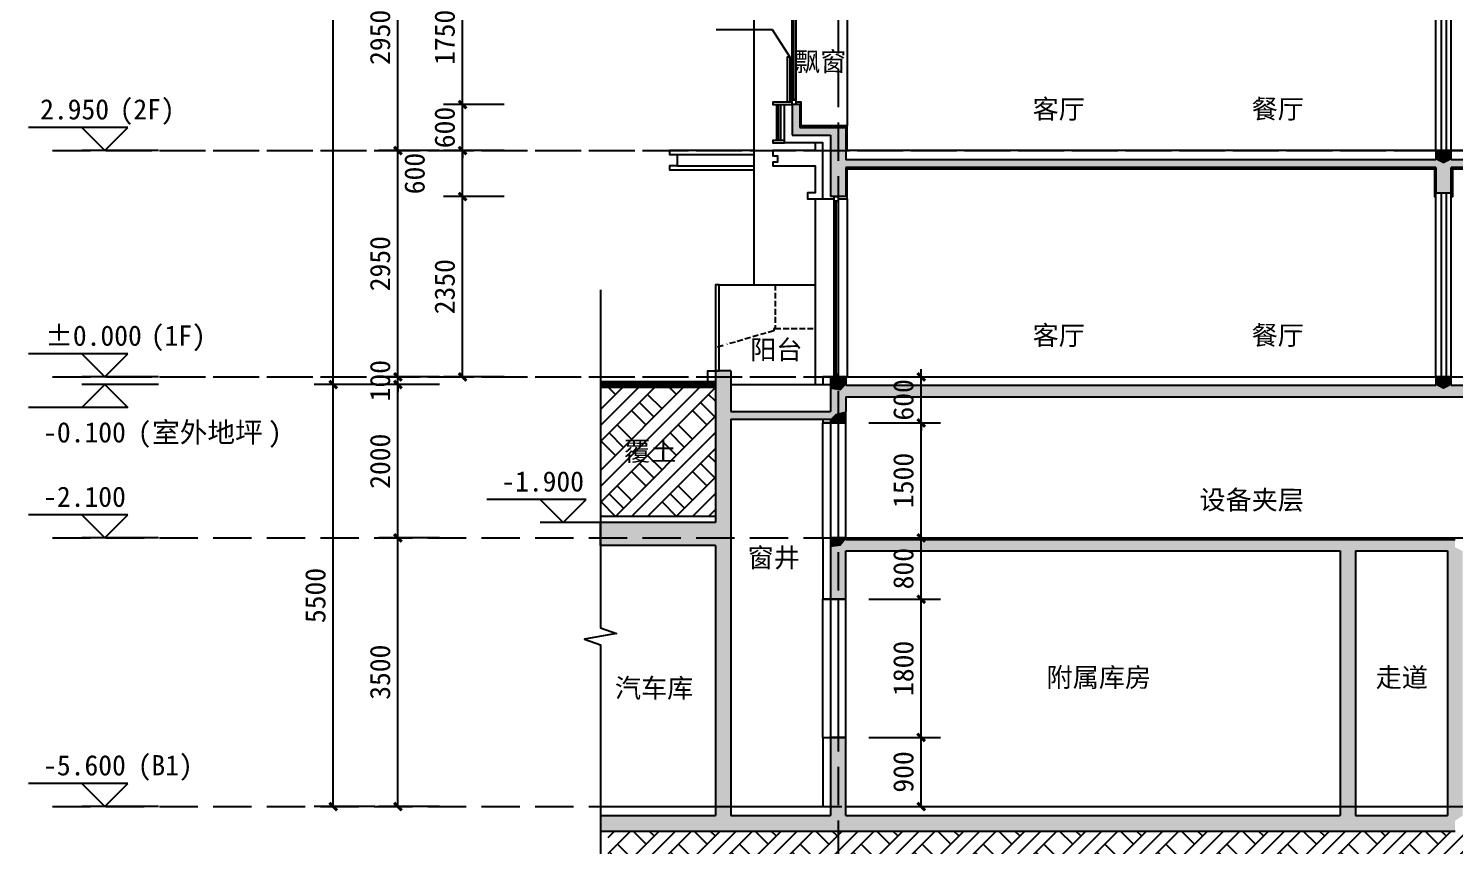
# Model space of a CAD drawing. Extents: x 646072 to 1012572, y -46617 to 16093.
# Drawn here: x 951926 to 970530, y -36060 to -25412 of the extents above; entities that cross this region are included whole.
import ezdxf
from ezdxf.enums import TextEntityAlignment as Align

# ---------------------------------------------------------------- set-up
doc = ezdxf.new("R2010")
doc.units = 0
doc.header["$LTSCALE"] = 1000
doc.header["$MEASUREMENT"] = 0
for name, pattern in [('3#楼-HZS$0$3#楼-HZS$0$__DASH', [0.35, 0.25, -0.1]), ('3#楼-HZS$0$DOTE', [2.42, 2, -0.2, 0.02, -0.2]), ('DASH', [0.35, 0.25, -0.1])]:
    doc.linetypes.add(name, pattern=pattern)
doc.layers.get('Defpoints').update_dxf_attribs({"color": 4, "linetype": 'DASH'})
for name, color, linetype in [('3#楼-HZS$0$3#楼-HZS$0$DIM_ELEV', 3, 'Continuous'), ('3#楼-HZS$0$3#楼-HZS$0$DIM_LEAD', 3, 'Continuous'), ('3#楼-HZS$0$3#楼-HZS$0$DIM_SYMB', 3, 'Continuous'), ('3#楼-HZS$0$3#楼-HZS$0$DOTE', 1, '3#楼-HZS$0$DOTE'), ('3#楼-HZS$0$3#楼-HZS$0$PUB_DIM', 3, 'Continuous'), ('3#楼-HZS$0$3#楼-HZS$0$PUB_HATCH', 8, 'Continuous'), ('3#楼-HZS$0$3#楼-HZS$0$PUB_TEXT', 7, 'Continuous'), ('3#楼-HZS$0$3#楼-HZS$0$SURFACE', 6, 'Continuous'), ('3#楼-HZS$0$3#楼-HZS$0$WALL', 9, 'Continuous'), ('3#楼-HZS$0$3#楼-HZS$0$WINDOW', 4, 'Continuous'), ('3#楼-HZS$0$3#楼-HZS$0$新块$0$FF-TEXT', 50, 'Continuous'), ('3#楼-HZS$0$PUB_DIM', 3, 'Continuous')]:
    doc.layers.add(name, color=color, linetype=linetype)
doc.styles.add('3#楼-HZS$0$3#楼-HZS$0$_TCH_DIM', font='')
doc.styles.add('3#楼-HZS$0$3#楼-HZS$0$_TCH_DIM_T3', font='')
doc.styles.add('3#楼-HZS$0$3#楼-HZS$0$新块$0$DIA', font='')
doc.styles.add('3#楼-HZS$0$_TCH_DIM_T3', font='')
doc.styles.get('3#楼-HZS$0$3#楼-HZS$0$_TCH_DIM').set_extended_font_data('SimSun')
doc.styles.get('3#楼-HZS$0$3#楼-HZS$0$_TCH_DIM_T3').set_extended_font_data('SimSun')
doc.styles.get('3#楼-HZS$0$3#楼-HZS$0$新块$0$DIA').set_extended_font_data('SimSun')
doc.styles.get('3#楼-HZS$0$_TCH_DIM_T3').set_extended_font_data('SimSun')
doc.dimstyles.new('3#楼-HZS$0$3#楼-HZS$0$_TCH_ARCH&&100', dxfattribs={"dimtxt": 264.345992, "dimasz": 100, "dimexe": 250, "dimexo": 300, "dimgap": 100, "dimtad": 1, "dimdec": 0, "dimzin": 0, "dimdsep": 46, "dimtxsty": '3#楼-HZS$0$3#楼-HZS$0$_TCH_DIM_T3', "dimblk": '3#楼-HZS$0$3#楼-HZS$0$_ArchTick', "dimcen": 0.09, "dimclrt": 7, "dimazin": 2, "dimtfac": 1, "dimtdec": 0, "dimtix": 1, "dimtmove": 2, "dimatfit": 3, "dimfxl": 100, "dimtolj": 1, "dimtzin": 0, "dimarcsym": 0})
doc.dimstyles.new('3#楼-HZS$0$_TCH_ARCH&&100', dxfattribs={"dimtxt": 264.345992, "dimasz": 100, "dimexe": 250, "dimexo": 300, "dimgap": 100, "dimtad": 1, "dimdec": 0, "dimzin": 0, "dimdsep": 46, "dimtxsty": '3#楼-HZS$0$_TCH_DIM_T3', "dimblk": '3#楼-HZS$0$_ArchTick', "dimcen": 0.09, "dimclrt": 7, "dimazin": 2, "dimtfac": 1, "dimtdec": 0, "dimtix": 1, "dimtmove": 2, "dimatfit": 3, "dimfxl": 100, "dimtolj": 1, "dimtzin": 0, "dimarcsym": 0})

# ---------------------------------------------------------------- blocks, each defined once
blk = doc.blocks.new('3#楼-HZS$0$3#楼-HZS$0$trgfhfhgf')
at = {"color": 2}
blk.add_lwpolyline([(269143, -77625), (269143, -77725), (268593, -77725), (268593, -77795), (268653, -77795), (268653, -77875), (268593, -77875), (268593, -77925), (269143, -77925), (269143, -78275), (269043, -78275), (269043, -78355), (269393, -78355)], dxfattribs=at)
blk = doc.blocks.new('3#楼-HZS$0$3#楼-HZS$0$$WINLIB2D$00000001')
at = {"color": 0}
for points in [[(-0.5, 0.5), (-0.5, -0.5)], [(-0.5, 0.5), (0.5, 0.5)], [(0.5, -0.5), (0.5, 0.5)], [(0.5, 0.1667), (-0.5, 0.1667)], [(0.5, -0.1667), (-0.5, -0.1667)], [(-0.5, -0.5), (0.5, -0.5)]]:
    blk.add_lwpolyline(points, dxfattribs=at)
blk = doc.blocks.new('3#楼-HZS$0$3#楼-HZS$0$_ArchTick')
at = {"color": 0, "linetype": 'ByBlock', "const_width": 0.4}
blk.add_lwpolyline([(-0.5, -0.5), (0.5, 0.5)], dxfattribs=at)
blk = doc.blocks.new('*D527')
at = {"layer": '3#楼-HZS$0$3#楼-HZS$0$PUB_DIM', "color": 0, "lineweight": -2, "transparency": 16777216}
for p, q in [((958133, -24652), (957339, -24652)), ((957589, -26402), (957589, -24652)), ((958133, -26402), (957339, -26402))]:
    blk.add_line(p, q, dxfattribs=at)
at = {"layer": 'Defpoints', "color": 0, "transparency": 16777216}
for p in [(957589, -24652), (958433, -24652), (958433, -26402)]:
    blk.add_point(p, dxfattribs=at)
at = {"layer": '3#楼-HZS$0$3#楼-HZS$0$PUB_DIM', "color": 0, "lineweight": -2, "transparency": 16777216, "xscale": 100, "yscale": 100, "zscale": 100}
for p, rotation in [((957589, -24652), 90), ((957589, -26402), 270)]:
    blk.add_blockref('3#楼-HZS$0$3#楼-HZS$0$_ArchTick', p, dxfattribs=dict(at, rotation=rotation))
at = {"layer": '3#楼-HZS$0$3#楼-HZS$0$PUB_DIM', "color": 7, "transparency": 16777216, "insert": (957357, -25527), "char_height": 264.3, "attachment_point": 5, "rotation": 90, "style": '3#楼-HZS$0$3#楼-HZS$0$_TCH_DIM_T3'}
blk.add_mtext('\\A1;1750', dxfattribs=at)
blk = doc.blocks.new('*D528')
at = {"layer": '3#楼-HZS$0$3#楼-HZS$0$PUB_DIM', "color": 0, "lineweight": -2, "transparency": 16777216}
for p, q in [((958133, -26402), (957339, -26402)), ((957589, -26402), (957589, -26302)), ((957589, -27002), (957589, -26402)), ((958133, -27002), (957339, -27002)), ((957589, -27002), (957589, -27102))]:
    blk.add_line(p, q, dxfattribs=at)
at = {"layer": 'Defpoints', "color": 0, "transparency": 16777216}
for p in [(957589, -26402), (958433, -26402), (958433, -27002)]:
    blk.add_point(p, dxfattribs=at)
at = {"layer": '3#楼-HZS$0$3#楼-HZS$0$PUB_DIM', "color": 0, "lineweight": -2, "transparency": 16777216, "xscale": 100, "yscale": 100, "zscale": 100}
for p, rotation in [((957589, -26402), 270), ((957589, -27002), 90)]:
    blk.add_blockref('3#楼-HZS$0$3#楼-HZS$0$_ArchTick', p, dxfattribs=dict(at, rotation=rotation))
at = {"layer": '3#楼-HZS$0$3#楼-HZS$0$PUB_DIM', "color": 7, "transparency": 16777216, "insert": (957357, -26702), "char_height": 264.3, "attachment_point": 5, "rotation": 90, "style": '3#楼-HZS$0$3#楼-HZS$0$_TCH_DIM_T3'}
blk.add_mtext('\\A1;600', dxfattribs=at)
blk = doc.blocks.new('*D529')
at = {"layer": '3#楼-HZS$0$3#楼-HZS$0$PUB_DIM', "color": 0, "lineweight": -2, "transparency": 16777216}
for p, q in [((958133, -27002), (957339, -27002)), ((957589, -27602), (957589, -27002)), ((958133, -27602), (957339, -27602))]:
    blk.add_line(p, q, dxfattribs=at)
at = {"layer": 'Defpoints', "color": 0, "transparency": 16777216}
for p in [(957589, -27002), (958433, -27002), (958433, -27602)]:
    blk.add_point(p, dxfattribs=at)
at = {"layer": '3#楼-HZS$0$3#楼-HZS$0$PUB_DIM', "color": 0, "lineweight": -2, "transparency": 16777216, "xscale": 100, "yscale": 100, "zscale": 100}
for p, rotation in [((957589, -27002), 90), ((957589, -27602), 270)]:
    blk.add_blockref('3#楼-HZS$0$3#楼-HZS$0$_ArchTick', p, dxfattribs=dict(at, rotation=rotation))
at = {"layer": '3#楼-HZS$0$3#楼-HZS$0$PUB_DIM', "color": 7, "transparency": 16777216, "insert": (956964, -27302), "char_height": 264.3, "attachment_point": 5, "rotation": 90, "style": '3#楼-HZS$0$3#楼-HZS$0$_TCH_DIM_T3'}
blk.add_mtext('\\A1;600', dxfattribs=at)
blk = doc.blocks.new('*D530')
at = {"layer": '3#楼-HZS$0$3#楼-HZS$0$PUB_DIM', "color": 0, "lineweight": -2, "transparency": 16777216}
for p, q in [((958133, -27602), (957339, -27602)), ((957589, -29952), (957589, -27602)), ((958133, -29952), (957339, -29952))]:
    blk.add_line(p, q, dxfattribs=at)
at = {"layer": 'Defpoints', "color": 0, "transparency": 16777216}
for p in [(957589, -27602), (958433, -27602), (958433, -29952)]:
    blk.add_point(p, dxfattribs=at)
at = {"layer": '3#楼-HZS$0$3#楼-HZS$0$PUB_DIM', "color": 0, "lineweight": -2, "transparency": 16777216, "xscale": 100, "yscale": 100, "zscale": 100}
for p, rotation in [((957589, -27602), 90), ((957589, -29952), 270)]:
    blk.add_blockref('3#楼-HZS$0$3#楼-HZS$0$_ArchTick', p, dxfattribs=dict(at, rotation=rotation))
at = {"layer": '3#楼-HZS$0$3#楼-HZS$0$PUB_DIM', "color": 7, "transparency": 16777216, "insert": (957357, -28777), "char_height": 264.3, "attachment_point": 5, "rotation": 90, "style": '3#楼-HZS$0$3#楼-HZS$0$_TCH_DIM_T3'}
blk.add_mtext('\\A1;2350', dxfattribs=at)
blk = doc.blocks.new('*D539')
at = {"layer": '3#楼-HZS$0$3#楼-HZS$0$PUB_DIM', "color": 0, "lineweight": -2, "transparency": 16777216}
for p, q in [((957289, -24052), (956496, -24052)), ((956746, -27002), (956746, -24052)), ((957289, -27002), (956496, -27002))]:
    blk.add_line(p, q, dxfattribs=at)
at = {"layer": 'Defpoints', "color": 0, "transparency": 16777216}
for p in [(956746, -24052), (957589, -24052), (957589, -27002)]:
    blk.add_point(p, dxfattribs=at)
at = {"layer": '3#楼-HZS$0$3#楼-HZS$0$PUB_DIM', "color": 0, "lineweight": -2, "transparency": 16777216, "xscale": 100, "yscale": 100, "zscale": 100}
for p, rotation in [((956746, -24052), 90), ((956746, -27002), 270)]:
    blk.add_blockref('3#楼-HZS$0$3#楼-HZS$0$_ArchTick', p, dxfattribs=dict(at, rotation=rotation))
at = {"layer": '3#楼-HZS$0$3#楼-HZS$0$PUB_DIM', "color": 7, "transparency": 16777216, "insert": (956514, -25527), "char_height": 264.3, "attachment_point": 5, "rotation": 90, "style": '3#楼-HZS$0$3#楼-HZS$0$_TCH_DIM_T3'}
blk.add_mtext('\\A1;2950', dxfattribs=at)
blk = doc.blocks.new('*D540')
at = {"layer": '3#楼-HZS$0$3#楼-HZS$0$PUB_DIM', "color": 0, "lineweight": -2, "transparency": 16777216}
for p, q in [((957289, -27002), (956496, -27002)), ((956746, -29952), (956746, -27002)), ((957289, -29952), (956496, -29952))]:
    blk.add_line(p, q, dxfattribs=at)
at = {"layer": 'Defpoints', "color": 0, "transparency": 16777216}
for p in [(956746, -27002), (957589, -27002), (957589, -29952)]:
    blk.add_point(p, dxfattribs=at)
at = {"layer": '3#楼-HZS$0$3#楼-HZS$0$PUB_DIM', "color": 0, "lineweight": -2, "transparency": 16777216, "xscale": 100, "yscale": 100, "zscale": 100}
for p, rotation in [((956746, -27002), 90), ((956746, -29952), 270)]:
    blk.add_blockref('3#楼-HZS$0$3#楼-HZS$0$_ArchTick', p, dxfattribs=dict(at, rotation=rotation))
at = {"layer": '3#楼-HZS$0$3#楼-HZS$0$PUB_DIM', "color": 7, "transparency": 16777216, "insert": (956514, -28477), "char_height": 264.3, "attachment_point": 5, "rotation": 90, "style": '3#楼-HZS$0$3#楼-HZS$0$_TCH_DIM_T3'}
blk.add_mtext('\\A1;2950', dxfattribs=at)
blk = doc.blocks.new('*D541')
at = {"layer": '3#楼-HZS$0$3#楼-HZS$0$PUB_DIM', "color": 0, "lineweight": -2, "transparency": 16777216}
for p, q in [((956746, -29952), (956746, -29852)), ((957289, -29952), (956496, -29952)), ((957289, -30052), (956496, -30052)), ((956746, -30052), (956746, -29952)), ((956746, -30052), (956746, -30152))]:
    blk.add_line(p, q, dxfattribs=at)
at = {"layer": 'Defpoints', "color": 0, "transparency": 16777216}
for p in [(956746, -29952), (957589, -29952), (957589, -30052)]:
    blk.add_point(p, dxfattribs=at)
at = {"layer": '3#楼-HZS$0$3#楼-HZS$0$PUB_DIM', "color": 0, "lineweight": -2, "transparency": 16777216, "xscale": 100, "yscale": 100, "zscale": 100}
for p, rotation in [((956746, -29952), 270), ((956746, -30052), 90)]:
    blk.add_blockref('3#楼-HZS$0$3#楼-HZS$0$_ArchTick', p, dxfattribs=dict(at, rotation=rotation))
at = {"layer": '3#楼-HZS$0$3#楼-HZS$0$PUB_DIM', "color": 7, "transparency": 16777216, "insert": (956514, -30002), "char_height": 264.3, "attachment_point": 5, "rotation": 90, "style": '3#楼-HZS$0$3#楼-HZS$0$_TCH_DIM_T3'}
blk.add_mtext('\\A1;100', dxfattribs=at)
blk = doc.blocks.new('*D542')
at = {"layer": '3#楼-HZS$0$3#楼-HZS$0$PUB_DIM', "color": 0, "lineweight": -2, "transparency": 16777216}
for p, q in [((957289, -30052), (956496, -30052)), ((956746, -32052), (956746, -30052)), ((957289, -32052), (956496, -32052))]:
    blk.add_line(p, q, dxfattribs=at)
at = {"layer": 'Defpoints', "color": 0, "transparency": 16777216}
for p in [(956746, -30052), (957589, -30052), (957589, -32052)]:
    blk.add_point(p, dxfattribs=at)
at = {"layer": '3#楼-HZS$0$3#楼-HZS$0$PUB_DIM', "color": 0, "lineweight": -2, "transparency": 16777216, "xscale": 100, "yscale": 100, "zscale": 100}
for p, rotation in [((956746, -30052), 90), ((956746, -32052), 270)]:
    blk.add_blockref('3#楼-HZS$0$3#楼-HZS$0$_ArchTick', p, dxfattribs=dict(at, rotation=rotation))
at = {"layer": '3#楼-HZS$0$3#楼-HZS$0$PUB_DIM', "color": 7, "transparency": 16777216, "insert": (956514, -31052), "char_height": 264.3, "attachment_point": 5, "rotation": 90, "style": '3#楼-HZS$0$3#楼-HZS$0$_TCH_DIM_T3'}
blk.add_mtext('\\A1;2000', dxfattribs=at)
blk = doc.blocks.new('*D543')
at = {"layer": '3#楼-HZS$0$3#楼-HZS$0$PUB_DIM', "color": 0, "lineweight": -2, "transparency": 16777216}
for p, q in [((957289, -32052), (956496, -32052)), ((956746, -35552), (956746, -32052)), ((957289, -35552), (956496, -35552))]:
    blk.add_line(p, q, dxfattribs=at)
at = {"layer": 'Defpoints', "color": 0, "transparency": 16777216}
for p in [(956746, -32052), (957589, -32052), (957589, -35552)]:
    blk.add_point(p, dxfattribs=at)
at = {"layer": '3#楼-HZS$0$3#楼-HZS$0$PUB_DIM', "color": 0, "lineweight": -2, "transparency": 16777216, "xscale": 100, "yscale": 100, "zscale": 100}
for p, rotation in [((956746, -32052), 90), ((956746, -35552), 270)]:
    blk.add_blockref('3#楼-HZS$0$3#楼-HZS$0$_ArchTick', p, dxfattribs=dict(at, rotation=rotation))
at = {"layer": '3#楼-HZS$0$3#楼-HZS$0$PUB_DIM', "color": 7, "transparency": 16777216, "insert": (956514, -33802), "char_height": 264.3, "attachment_point": 5, "rotation": 90, "style": '3#楼-HZS$0$3#楼-HZS$0$_TCH_DIM_T3'}
blk.add_mtext('\\A1;3500', dxfattribs=at)
blk = doc.blocks.new('*D544')
at = {"layer": '3#楼-HZS$0$3#楼-HZS$0$PUB_DIM', "color": 0, "lineweight": -2, "transparency": 16777216}
for p, q in [((956446, -452), (955652, -452)), ((955902, -30052), (955902, -452)), ((956446, -30052), (955652, -30052))]:
    blk.add_line(p, q, dxfattribs=at)
at = {"layer": 'Defpoints', "color": 0, "transparency": 16777216}
for p in [(955902, -452), (956746, -452), (956746, -30052)]:
    blk.add_point(p, dxfattribs=at)
at = {"layer": '3#楼-HZS$0$3#楼-HZS$0$PUB_DIM', "color": 0, "lineweight": -2, "transparency": 16777216, "xscale": 100, "yscale": 100, "zscale": 100}
for p, rotation in [((955902, -452), 90), ((955902, -30052), 270)]:
    blk.add_blockref('3#楼-HZS$0$3#楼-HZS$0$_ArchTick', p, dxfattribs=dict(at, rotation=rotation))
at = {"layer": '3#楼-HZS$0$3#楼-HZS$0$PUB_DIM', "color": 7, "transparency": 16777216, "insert": (955670, -15252), "char_height": 264.3, "attachment_point": 5, "rotation": 90, "style": '3#楼-HZS$0$3#楼-HZS$0$_TCH_DIM_T3'}
blk.add_mtext('\\A1;29600', dxfattribs=at)
blk = doc.blocks.new('*D545')
at = {"layer": '3#楼-HZS$0$3#楼-HZS$0$PUB_DIM', "color": 0, "lineweight": -2, "transparency": 16777216}
for p, q in [((956446, -30052), (955652, -30052)), ((955902, -35552), (955902, -30052)), ((956446, -35552), (955652, -35552))]:
    blk.add_line(p, q, dxfattribs=at)
at = {"layer": 'Defpoints', "color": 0, "transparency": 16777216}
for p in [(955902, -30052), (956746, -30052), (956746, -35552)]:
    blk.add_point(p, dxfattribs=at)
at = {"layer": '3#楼-HZS$0$3#楼-HZS$0$PUB_DIM', "color": 0, "lineweight": -2, "transparency": 16777216, "xscale": 100, "yscale": 100, "zscale": 100}
for p, rotation in [((955902, -30052), 90), ((955902, -35552), 270)]:
    blk.add_blockref('3#楼-HZS$0$3#楼-HZS$0$_ArchTick', p, dxfattribs=dict(at, rotation=rotation))
at = {"layer": '3#楼-HZS$0$3#楼-HZS$0$PUB_DIM', "color": 7, "transparency": 16777216, "insert": (955670, -32802), "char_height": 264.3, "attachment_point": 5, "rotation": 90, "style": '3#楼-HZS$0$3#楼-HZS$0$_TCH_DIM_T3'}
blk.add_mtext('\\A1;5500', dxfattribs=at)
blk = doc.blocks.new('3#楼-HZS$0$_ArchTick')
at = {"color": 0, "linetype": 'ByBlock', "const_width": 0.4}
blk.add_lwpolyline([(-0.5, -0.5), (0.5, 0.5)], dxfattribs=at)
blk = doc.blocks.new('*D880')
at = {"layer": '3#楼-HZS$0$PUB_DIM', "color": 0, "lineweight": -2, "transparency": 16777216}
for p, q in [((962888, -34652), (963823, -34652)), ((963573, -35552), (963573, -34652)), ((962888, -35552), (963823, -35552))]:
    blk.add_line(p, q, dxfattribs=at)
at = {"layer": 'Defpoints', "color": 0, "transparency": 16777216}
for p in [(962588, -34652), (963573, -34652), (962588, -35552)]:
    blk.add_point(p, dxfattribs=at)
at = {"layer": '3#楼-HZS$0$PUB_DIM', "color": 0, "lineweight": -2, "transparency": 16777216, "xscale": 100, "yscale": 100, "zscale": 100}
for p, rotation in [((963573, -34652), 90), ((963573, -35552), 270)]:
    blk.add_blockref('3#楼-HZS$0$_ArchTick', p, dxfattribs=dict(at, rotation=rotation))
at = {"layer": '3#楼-HZS$0$PUB_DIM', "color": 7, "transparency": 16777216, "insert": (963341, -35102), "char_height": 264.3, "attachment_point": 5, "rotation": 90, "style": '3#楼-HZS$0$_TCH_DIM_T3'}
blk.add_mtext('\\A1;900', dxfattribs=at)
blk = doc.blocks.new('*D881')
at = {"layer": '3#楼-HZS$0$PUB_DIM', "color": 0, "lineweight": -2, "transparency": 16777216}
for p, q in [((962888, -32852), (963823, -32852)), ((963573, -34652), (963573, -32852)), ((962888, -34652), (963823, -34652))]:
    blk.add_line(p, q, dxfattribs=at)
at = {"layer": 'Defpoints', "color": 0, "transparency": 16777216}
for p in [(962588, -32852), (963573, -32852), (962588, -34652)]:
    blk.add_point(p, dxfattribs=at)
at = {"layer": '3#楼-HZS$0$PUB_DIM', "color": 0, "lineweight": -2, "transparency": 16777216, "xscale": 100, "yscale": 100, "zscale": 100}
for p, rotation in [((963573, -32852), 90), ((963573, -34652), 270)]:
    blk.add_blockref('3#楼-HZS$0$_ArchTick', p, dxfattribs=dict(at, rotation=rotation))
at = {"layer": '3#楼-HZS$0$PUB_DIM', "color": 7, "transparency": 16777216, "insert": (963341, -33752), "char_height": 264.3, "attachment_point": 5, "rotation": 90, "style": '3#楼-HZS$0$_TCH_DIM_T3'}
blk.add_mtext('\\A1;1800', dxfattribs=at)
blk = doc.blocks.new('*D882')
at = {"layer": '3#楼-HZS$0$PUB_DIM', "color": 0, "lineweight": -2, "transparency": 16777216}
for p, q in [((962888, -32052), (963823, -32052)), ((963573, -32852), (963573, -32052)), ((962888, -32852), (963823, -32852))]:
    blk.add_line(p, q, dxfattribs=at)
at = {"layer": 'Defpoints', "color": 0, "transparency": 16777216}
for p in [(962588, -32052), (963573, -32052), (962588, -32852)]:
    blk.add_point(p, dxfattribs=at)
at = {"layer": '3#楼-HZS$0$PUB_DIM', "color": 0, "lineweight": -2, "transparency": 16777216, "xscale": 100, "yscale": 100, "zscale": 100}
for p, rotation in [((963573, -32052), 90), ((963573, -32852), 270)]:
    blk.add_blockref('3#楼-HZS$0$_ArchTick', p, dxfattribs=dict(at, rotation=rotation))
at = {"layer": '3#楼-HZS$0$PUB_DIM', "color": 7, "transparency": 16777216, "insert": (963341, -32452), "char_height": 264.3, "attachment_point": 5, "rotation": 90, "style": '3#楼-HZS$0$_TCH_DIM_T3'}
blk.add_mtext('\\A1;800', dxfattribs=at)
blk = doc.blocks.new('*D883')
at = {"layer": '3#楼-HZS$0$PUB_DIM', "color": 0, "lineweight": -2, "transparency": 16777216}
for p, q in [((962888, -30552), (963823, -30552)), ((963573, -32052), (963573, -30552)), ((962888, -32052), (963823, -32052))]:
    blk.add_line(p, q, dxfattribs=at)
at = {"layer": 'Defpoints', "color": 0, "transparency": 16777216}
for p in [(962588, -30552), (963573, -30552), (962588, -32052)]:
    blk.add_point(p, dxfattribs=at)
at = {"layer": '3#楼-HZS$0$PUB_DIM', "color": 0, "lineweight": -2, "transparency": 16777216, "xscale": 100, "yscale": 100, "zscale": 100}
for p, rotation in [((963573, -30552), 90), ((963573, -32052), 270)]:
    blk.add_blockref('3#楼-HZS$0$_ArchTick', p, dxfattribs=dict(at, rotation=rotation))
at = {"layer": '3#楼-HZS$0$PUB_DIM', "color": 7, "transparency": 16777216, "insert": (963341, -31302), "char_height": 264.3, "attachment_point": 5, "rotation": 90, "style": '3#楼-HZS$0$_TCH_DIM_T3'}
blk.add_mtext('\\A1;1500', dxfattribs=at)
blk = doc.blocks.new('*D884')
at = {"layer": '3#楼-HZS$0$PUB_DIM', "color": 0, "lineweight": -2, "transparency": 16777216}
for p, q in [((963573, -29952), (963573, -29852)), ((962888, -29952), (963823, -29952)), ((963573, -30552), (963573, -29952)), ((962888, -30552), (963823, -30552)), ((963573, -30552), (963573, -30652))]:
    blk.add_line(p, q, dxfattribs=at)
at = {"layer": 'Defpoints', "color": 0, "transparency": 16777216}
for p in [(962588, -29952), (963573, -29952), (962588, -30552)]:
    blk.add_point(p, dxfattribs=at)
at = {"layer": '3#楼-HZS$0$PUB_DIM', "color": 0, "lineweight": -2, "transparency": 16777216, "xscale": 100, "yscale": 100, "zscale": 100}
for p, rotation in [((963573, -29952), 270), ((963573, -30552), 90)]:
    blk.add_blockref('3#楼-HZS$0$_ArchTick', p, dxfattribs=dict(at, rotation=rotation))
at = {"layer": '3#楼-HZS$0$PUB_DIM', "color": 7, "transparency": 16777216, "insert": (963341, -30252), "char_height": 264.3, "attachment_point": 5, "rotation": 90, "style": '3#楼-HZS$0$_TCH_DIM_T3'}
blk.add_mtext('\\A1;600', dxfattribs=at)

msp = doc.modelspace()

# ---------------------------------------------------------------- hatches: boundary and pattern name
h = msp.add_hatch()
h.set_pattern_fill('夯实土壤', color=8, scale=100)
h.set_pattern_definition([(45, (634117.6, 544053), (-397.394, 397.394), []), (45, (634327.6, 544053), (-397.394, 397.394), []), (45, (634537.6, 544053), (-397.394, 397.394), []), (135, (634117.6, 544053), (-397.394, -397.394), [265, -297]), (135, (634222.6, 544158), (-397.394, -397.394), [265, -297]), (135, (634327.6, 544263), (-397.394, -397.394), [265, -297])])
h.paths.add_polyline_path([(960887.9, -31771.8), (959387.9, -31771.8), (959387.9, -30051.8), (960887.9, -30051.8)])
h = msp.add_hatch()
h.set_pattern_fill('夯实土壤', color=8, scale=100)
h.set_pattern_definition([(45, (650017.6, 544153), (-397.394, 397.394), []), (45, (650227.6, 544153), (-397.394, 397.394), []), (45, (650437.6, 544153), (-397.394, 397.394), []), (135, (650017.6, 544153), (-397.394, -397.394), [265, -297]), (135, (650122.6, 544258), (-397.394, -397.394), [265, -297]), (135, (650227.6, 544363), (-397.394, -397.394), [265, -297])])
edge = h.paths.add_edge_path()
edge.add_line((976787.9, -35871.8), (966887.9, -35871.8))
edge.add_line((966887.9, -35871.8), (966472.8, -35871.8))
edge.add_line((966472.8, -35871.8), (966887.9, -35871.8))
edge.add_line((966887.9, -35871.8), (959487.9, -35871.8))
edge.add_line((959487.9, -35871.8), (959487.9, -36635.5))
edge.add_line((959487.9, -36635.5), (976787.9, -36635.5))
edge.add_line((976787.9, -36635.5), (976787.9, -35671.8))
at = {"layer": '3#楼-HZS$0$3#楼-HZS$0$PUB_HATCH'}
for points in [[(961887.9, -26401.8), (961887.9, -26801.8), (961987.9, -26701.8), (961987.9, -26401.8)], [(961987.9, -26701.8), (961887.9, -26801.8), (962387.9, -26801.8), (962587.9, -26701.8)], [(962587.9, -26701.8), (962387.9, -26801.8), (962387.9, -27221.8), (962521.3, -27188.5), (962587.9, -27121.8)], [(970387.9, -27171.8), (970287.9, -27121.8), (962587.9, -27121.8), (962521.3, -27188.5), (962587.9, -27221.8), (970287.9, -27221.8)], [(970487.9, -27121.8), (970487.9, -27001.8), (970287.9, -27001.8), (970287.9, -27121.8), (970387.9, -27171.8)], [(973554.6, -27188.5), (973487.9, -27121.8), (970487.9, -27121.8), (970387.9, -27171.8), (970487.9, -27221.8), (973487.9, -27221.8)], [(962521.3, -27188.5), (962387.9, -27221.8), (962387.9, -27601.8), (962587.9, -27601.8), (962587.9, -27221.8)], [(970287.9, -27221.8), (970287.9, -27551.8), (970487.9, -27551.8), (970487.9, -27221.8), (970387.9, -27171.8)], [(960887.9, -29871.8), (960887.9, -30401.8), (961021.3, -30435.1), (961087.9, -30401.8), (961087.9, -29871.8)], [(962387.9, -29951.8), (962387.9, -30111.8), (962521.3, -30128.5), (962587.9, -30061.8), (962587.9, -29951.8)], [(962521.3, -30128.5), (962387.9, -30111.8), (962387.9, -30401.8), (962454.6, -30435.1), (962587.9, -30401.8), (962587.9, -30211.8)], [(962521.3, -30128.5), (962587.9, -30211.8), (970387.9, -30211.8), (970387.9, -30111.8), (970287.9, -30061.8), (962587.9, -30061.8)], [(970487.9, -30061.8), (970487.9, -29951.8), (970287.9, -29951.8), (970287.9, -30061.8), (970387.9, -30111.8)], [(970387.9, -30111.8), (970387.9, -30211.8), (973487.9, -30211.8), (973554.6, -30128.5), (973487.9, -30061.8), (970487.9, -30061.8)], [(961021.3, -30435.1), (960887.9, -30401.8), (960887.9, -31851.8), (960954.6, -32018.5), (961087.9, -32051.8), (961087.9, -30501.8)], [(961021.3, -30435.1), (961087.9, -30501.8), (962387.9, -30501.8), (962454.6, -30435.1), (962387.9, -30401.8), (961087.9, -30401.8)], [(962387.9, -30501.8), (962387.9, -30551.8), (962587.9, -30551.8), (962587.9, -30401.8), (962454.6, -30435.1)], [(960954.6, -32018.5), (960887.9, -31851.8), (959387.9, -31851.8), (959387.9, -32151.8), (960887.9, -32151.8)], [(960954.6, -32018.5), (960887.9, -32151.8), (960887.9, -35671.8), (960987.9, -35738.5), (961087.9, -35671.8), (961087.9, -32051.8)], [(962587.9, -32071.8), (962587.9, -32051.8), (962387.9, -32051.8), (962387.9, -32171.8), (962521.3, -32155.1)], [(962387.9, -32171.8), (962387.9, -32851.8), (962587.9, -32851.8), (962587.9, -32221.8), (962521.3, -32155.1)], [(962521.3, -32155.1), (962587.9, -32221.8), (969037.9, -32221.8), (969137.9, -32171.8), (969137.9, -32071.8), (962587.9, -32071.8)], [(969137.9, -32171.8), (969037.9, -32221.8), (969037.9, -35671.8), (969137.9, -35738.5), (969237.9, -35671.8), (969237.9, -32221.8)], [(969137.9, -32171.8), (969237.9, -32221.8), (970437.9, -32221.8), (970537.9, -32171.8), (970537.9, -32071.8), (969137.9, -32071.8)], [(970537.9, -32171.8), (970437.9, -32221.8), (970437.9, -35671.8), (970537.9, -35738.5), (970637.9, -35671.8), (970637.9, -32221.8)], [(962587.9, -35671.8), (962587.9, -34651.8), (962387.9, -34651.8), (962387.9, -35671.8), (962487.9, -35738.5)], [(959387.9, -35871.8), (960987.9, -35871.8), (960987.9, -35738.5), (960887.9, -35671.8), (959387.9, -35671.8)], [(960987.9, -35738.5), (960987.9, -35871.8), (962487.9, -35871.8), (962487.9, -35738.5), (962387.9, -35671.8), (961087.9, -35671.8)], [(962487.9, -35738.5), (962487.9, -35871.8), (969137.9, -35871.8), (969137.9, -35738.5), (969037.9, -35671.8), (962587.9, -35671.8)], [(969137.9, -35738.5), (969137.9, -35871.8), (970537.9, -35871.8), (970537.9, -35738.5), (970437.9, -35671.8), (969237.9, -35671.8)]]:
    msp.add_hatch(color=256, dxfattribs=at).paths.add_polyline_path(points)

# ---------------------------------------------------------------- linework, layer by layer
at = {"color": 8}
for points in [[(961387.9, -24701.8), (961387.9, -28751.8)], [(961387.9, -27001.8), (960287.9, -27001.8), (960287.9, -27051.8), (960387.9, -27051.8), (960387.9, -27201.8), (960287.9, -27201.8), (960287.9, -27251.8), (961387.9, -27251.8)], [(960387.9, -27051.8), (961387.9, -27051.8)], [(960387.9, -27201.8), (961387.9, -27201.8)], [(962188.9, -27631.8), (962188.9, -30051.8)], [(962607.9, -27631.8), (962607.9, -29951.8)]]:
    msp.add_lwpolyline(points, dxfattribs=at)
at = {"color": 2}
for points in [[(961887.1, -26371.8), (961637.9, -26371.8), (961637.9, -26401.8), (961887.1, -26401.8), (961887.1, -26371.8)], [(961787.9, -26871.8), (961637.9, -26871.8), (961637.9, -26901.8), (961787.9, -26901.8), (961787.9, -26871.8)], [(960787.9, -30051.8), (960787.9, -29971.8), (960787.9, -29971.8), (960787.9, -29871.8), (960887.9, -29871.8)]]:
    msp.add_lwpolyline(points, dxfattribs=at)
for points in [[(961887.1, -26401.8), (961887.1, -26341.8), (961937.1, -26341.8), (961937.1, -26401.8)], [(962437.9, -27661.8), (962437.9, -27601.8), (962487.9, -27601.8), (962487.9, -27661.8)], [(962437.9, -27661.8), (962437.9, -27601.8), (962487.9, -27601.8), (962487.9, -27661.8)], [(962437.9, -29951.8), (962437.9, -29921.8), (962487.9, -29921.8), (962487.9, -29951.8)]]:
    msp.add_lwpolyline(points, close=True, dxfattribs=at)
at = {"color": 252, "linetype": '3#楼-HZS$0$3#楼-HZS$0$__DASH', "ltscale": 0.3}
for points in [[(961667.9, -28751.8), (961667.9, -29321.8), (961647.9, -29321.8), (961647.9, -29351.8), (961037.9, -29528.4)], [(961667.9, -29321.8), (962188.9, -29321.8)], [(960987.9, -29542.8), (960887.9, -29571.8), (960887.9, -29951.8)]]:
    msp.add_lwpolyline(points, dxfattribs=at)
at = {"const_width": 100}
msp.add_lwpolyline([(960887.9, -30051.8), (959387.9, -30051.8)], dxfattribs=at)
at = {"layer": '3#楼-HZS$0$3#楼-HZS$0$DIM_ELEV'}
for p, q in [((953222.4, -26701.8), (951926.4, -26701.8)), ((952922.4, -27001.8), (952622.4, -26701.8)), ((952922.4, -27001.8), (953222.4, -26701.8)), ((953622.4, -27001.8), (952622.4, -27001.8)), ((953222.4, -29651.8), (951926.4, -29651.8)), ((952922.4, -29951.8), (952622.4, -29651.8)), ((952922.4, -29951.8), (953222.4, -29651.8)), ((953622.4, -29951.8), (952622.4, -29951.8)), ((952922.4, -30051.8), (952622.4, -30351.8)), ((953622.4, -30051.8), (952622.4, -30051.8)), ((952922.4, -30051.8), (953222.4, -30351.8)), ((953222.4, -30351.8), (951926.4, -30351.8)), ((959199.8, -31551.8), (957903.8, -31551.8)), ((958899.8, -31851.8), (958599.8, -31551.8)), ((958899.8, -31851.8), (959199.8, -31551.8)), ((953222.4, -31751.8), (951926.4, -31751.8)), ((952922.4, -32051.8), (952622.4, -31751.8)), ((952922.4, -32051.8), (953222.4, -31751.8)), ((959599.8, -31851.8), (958599.8, -31851.8)), ((953622.4, -32051.8), (952622.4, -32051.8)), ((953222.4, -35251.8), (951926.4, -35251.8)), ((952922.4, -35551.8), (952622.4, -35251.8)), ((952922.4, -35551.8), (953222.4, -35251.8)), ((953622.4, -35551.8), (952622.4, -35551.8))]:
    msp.add_line(p, q, dxfattribs=at)
at = {"layer": '3#楼-HZS$0$3#楼-HZS$0$DIM_LEAD'}
for p, q in [((961632.1, -25430.8), (960895.9, -25430.8)), ((961857.1, -25781.8), (961632.1, -25430.8))]:
    msp.add_line(p, q, dxfattribs=at)
at = {"layer": '3#楼-HZS$0$3#楼-HZS$0$DIM_SYMB'}
msp.add_lwpolyline([(959387.9, -28819.3), (959387.9, -33221.5), (959597.9, -33298), (959177.9, -33372), (959387.9, -33446.5), (959387.9, -36735.5)], dxfattribs=at)
at = {"layer": '3#楼-HZS$0$3#楼-HZS$0$DOTE', "linetype": '3#楼-HZS$0$3#楼-HZS$0$__DASH', "ltscale": 2}
for p, q in [((962488, -2135.1, 0), (962488, -37248.6, 0)), ((952237.2, -27001.8), (984722.8, -27001.8)), ((953037.2, -27001.8), (983922.8, -27001.8)), ((952237.2, -29951.8), (984722.8, -29951.8)), ((953037.2, -29951.8), (983922.8, -29951.8)), ((952237.2, -32051.8), (984722.8, -32051.8)), ((952237.2, -35551.8), (984722.8, -35551.8))]:
    msp.add_line(p, q, dxfattribs=at)
at = {"layer": '3#楼-HZS$0$3#楼-HZS$0$SURFACE'}
for p, q in [((970287.9, -27001.8), (962587.9, -27001.8)), ((973487.9, -27001.8), (970487.9, -27001.8)), ((961087.9, -30051.8), (962387.9, -30051.8)), ((962587.9, -29951.8), (970287.9, -29951.8)), ((970487.9, -29951.8), (973487.9, -29951.8)), ((962287.9, -30501.8), (962287.9, -30551.8)), ((962287.9, -30551.8), (962387.9, -30551.8)), ((960887.9, -31771.8), (959387.9, -31771.8)), ((962287.9, -32051.8), (962387.9, -32051.8)), ((962287.9, -32051.8), (962287.9, -32171.8)), ((962287.9, -32171.8), (962287.9, -32851.8)), ((962587.9, -32051.8), (969137.9, -32051.8)), ((969137.9, -32051.8), (970537.9, -32051.8)), ((962287.9, -32851.8), (962387.9, -32851.8)), ((962287.9, -34651.8), (962387.9, -34651.8)), ((962287.9, -34651.8), (962287.9, -35551.8)), ((959387.9, -35551.8), (960887.9, -35551.8)), ((961087.9, -35551.8), (962287.9, -35551.8)), ((962587.9, -35551.8), (969037.9, -35551.8)), ((969237.9, -35551.8), (970437.9, -35551.8))]:
    msp.add_line(p, q, dxfattribs=at)
for points in [[(962287.9, -27631.8), (962287.9, -27551.8), (962287.9, -27551.8), (962287.9, -27321.8), (962287.9, -27321.8), (962287.9, -26901.8), (961787.9, -26901.8), (961787.9, -26401.8)], [(962007.9, -26401.8), (962007.9, -26371.8), (961937.1, -26371.8)], [(962607.9, -27001.8), (962607.9, -26681.8), (962007.9, -26681.8), (962007.9, -26401.8)], [(962607.9, -27601.8), (962607.9, -27241.8), (970267.9, -27241.8), (970267.9, -27601.8), (970287.9, -27601.8)], [(970487.9, -27601.8), (970507.9, -27601.8), (970507.9, -27241.8), (973467.9, -27241.8), (973467.9, -27601.8), (973487.9, -27601.8)], [(962487.9, -27631.8), (962607.9, -27631.8), (962607.9, -27601.8)], [(962387.9, -29951.8), (962287.9, -29951.8), (962287.9, -30051.8)]]:
    msp.add_lwpolyline(points, dxfattribs=at)
at = {"layer": '3#楼-HZS$0$3#楼-HZS$0$WALL'}
for p, q in [((961887.9, -26401.8), (961887.9, -26801.8)), ((961987.9, -26401.8), (961887.9, -26401.8)), ((961987.9, -26401.8), (961987.9, -26701.8)), ((961987.9, -26701.8), (962587.9, -26701.8)), ((962587.9, -26701.8), (962587.9, -27121.8)), ((961887.9, -26801.8), (962387.9, -26801.8)), ((962387.9, -26801.8), (962387.9, -27221.8)), ((970287.9, -27121.8), (962587.9, -27121.8)), ((970487.9, -27001.8), (970287.9, -27001.8)), ((970287.9, -27001.8), (970287.9, -27121.8)), ((970487.9, -27121.8), (970487.9, -27001.8)), ((973487.9, -27121.8), (970487.9, -27121.8)), ((962387.9, -27221.8), (962387.9, -27601.8)), ((970287.9, -27221.8), (962587.9, -27221.8)), ((962587.9, -27221.8), (962587.9, -27601.8)), ((970287.9, -27221.8), (970287.9, -27551.8)), ((973487.9, -27221.8), (970487.9, -27221.8)), ((970487.9, -27551.8), (970487.9, -27221.8)), ((962587.9, -27601.8), (962387.9, -27601.8)), ((970287.9, -27551.8), (970487.9, -27551.8)), ((960887.9, -29871.8), (960887.9, -30401.8)), ((961087.9, -29871.8), (960887.9, -29871.8)), ((961087.9, -29871.8), (961087.9, -30401.8)), ((962387.9, -29951.8), (962387.9, -30111.8)), ((962587.9, -29951.8), (962387.9, -29951.8)), ((962387.9, -30111.8), (962387.9, -30401.8)), ((962587.9, -29951.8), (962587.9, -30061.8)), ((962587.9, -30061.8), (970287.9, -30061.8)), ((970487.9, -29951.8), (970287.9, -29951.8)), ((970287.9, -29951.8), (970287.9, -30061.8)), ((970487.9, -30061.8), (970487.9, -29951.8)), ((970487.9, -30061.8), (973487.9, -30061.8)), ((962587.9, -30211.8), (970387.9, -30211.8)), ((962587.9, -30211.8), (962587.9, -30401.8)), ((970387.9, -30211.8), (973487.9, -30211.8)), ((960887.9, -30401.8), (960887.9, -31851.8)), ((961087.9, -30401.8), (962387.9, -30401.8)), ((961087.9, -30501.8), (962387.9, -30501.8)), ((961087.9, -30501.8), (961087.9, -32051.8)), ((962387.9, -30501.8), (962387.9, -30551.8)), ((962587.9, -30551.8), (962587.9, -30401.8)), ((962387.9, -30551.8), (962587.9, -30551.8)), ((960887.9, -31851.8), (959387.9, -31851.8)), ((959387.9, -32151.8), (959387.9, -31851.8)), ((960887.9, -32151.8), (959387.9, -32151.8)), ((960887.9, -32151.8), (960887.9, -35671.8)), ((961087.9, -32051.8), (961087.9, -35671.8)), ((962587.9, -32051.8), (962387.9, -32051.8)), ((962387.9, -32051.8), (962387.9, -32171.8)), ((962387.9, -32171.8), (962387.9, -32851.8)), ((962587.9, -32071.8), (962587.9, -32051.8)), ((962587.9, -32071.8), (969137.9, -32071.8)), ((969137.9, -32071.8), (970537.9, -32071.8)), ((962587.9, -32221.8), (969037.9, -32221.8)), ((962587.9, -32851.8), (962587.9, -32221.8)), ((969037.9, -32221.8), (969037.9, -35671.8)), ((969237.9, -32221.8), (969237.9, -35671.8)), ((969237.9, -32221.8), (970437.9, -32221.8)), ((970437.9, -32221.8), (970437.9, -35671.8)), ((962387.9, -32851.8), (962587.9, -32851.8)), ((962587.9, -34651.8), (962387.9, -34651.8)), ((962387.9, -34651.8), (962387.9, -35671.8)), ((962587.9, -35671.8), (962587.9, -34651.8)), ((959387.9, -35671.8), (960887.9, -35671.8)), ((959387.9, -35671.8), (959387.9, -35871.8)), ((961087.9, -35671.8), (962387.9, -35671.8)), ((962587.9, -35671.8), (969037.9, -35671.8)), ((969237.9, -35671.8), (970437.9, -35671.8)), ((959387.9, -35871.8), (960987.9, -35871.8)), ((960987.9, -35871.8), (962487.9, -35871.8)), ((962487.9, -35871.8), (969137.9, -35871.8)), ((969137.9, -35871.8), (970537.9, -35871.8))]:
    msp.add_line(p, q, dxfattribs=at)
at = {"layer": '3#楼-HZS$0$3#楼-HZS$0$WINDOW'}
for points in [[(961887.1, -26341.8), (961887.1, -24731.8), (961937.1, -24731.8), (961937.1, -26341.8), (961887.1, -26341.8)], [(961912.1, -26341.8), (961912.1, -24731.8)], [(962607.9, -24701.8), (962607.9, -26681.8)], [(961827.1, -26371.8), (961827.1, -25781.8), (961857.1, -25781.8), (961857.1, -26371.8)], [(961687.9, -26871.8), (961687.9, -26401.8), (961737.9, -26401.8), (961737.9, -26871.8)], [(961712.9, -26871.8), (961712.9, -26401.8)], [(962437.9, -29921.8), (962437.9, -27661.8), (962487.9, -27661.8), (962487.9, -29921.8), (962437.9, -29921.8)], [(962462.9, -29921.8), (962462.9, -27661.8)], [(960937.9, -28751.8), (962188.9, -28751.8)]]:
    msp.add_lwpolyline(points, dxfattribs=at)
msp.add_lwpolyline([(960937.9, -29871.8), (960937.9, -28751.8), (960887.9, -28751.8), (960887.9, -29871.8)], close=True, dxfattribs=at)

# ---------------------------------------------------------------- block references
at = {"layer": '3#楼-HZS$0$3#楼-HZS$0$WALL'}
msp.add_blockref('3#楼-HZS$0$3#楼-HZS$0$trgfhfhgf', (693044.5, 50723), dxfattribs=at)
at = {"layer": '3#楼-HZS$0$3#楼-HZS$0$WINDOW'}
for p, xscale, yscale, zscale, rotation in [((970387.9, -25801.8), -2400.00000005716, 200, 200, 270), ((970387.9, -28751.8), -2400.00000005716, 200, 200, 270), ((962437.9, -31301.8), -1500, -300, 300, 270.0000000017071), ((962437.9, -33751.8), -1800, -300, 300, 270.0000000000481)]:
    msp.add_blockref('3#楼-HZS$0$3#楼-HZS$0$$WINLIB2D$00000001', p, dxfattribs=dict(at, xscale=xscale, yscale=yscale, zscale=zscale, rotation=rotation))

# ---------------------------------------------------------------- texts
at = {"layer": '3#楼-HZS$0$3#楼-HZS$0$PUB_TEXT', "color": 7, "style": '3#楼-HZS$0$3#楼-HZS$0$_TCH_DIM'}
for s, height, p in [('2.950', 264.35, (952077.8, -26596.8)), ('(2F)', 264.35, (953114.5, -26596.8)), ('%%P0.000', 264.35, (952145.4, -29546.8)), ('(1F)', 264.35, (953520.3, -29546.8)), ('室外地坪', 264.35, (953539.2, -30806.8)), ('-0.100', 264.35, (952117.1, -30806.8)), ('(', 264.3, (953350.2, -30806.8)), (')', 264.3, (955051.5, -30806.8)), ('-1.900', 264.35, (958094.4, -31446.8)), ('-2.100', 264.35, (952117.1, -31646.8)), ('-5.600', 264.35, (952117.1, -35146.8)), ('(B1)', 264.35, (953350.2, -35146.8))]:
    msp.add_text(s, height=height, dxfattribs=at).set_placement(p)
at = {"layer": '3#楼-HZS$0$3#楼-HZS$0$新块$0$FF-TEXT', "style": '3#楼-HZS$0$3#楼-HZS$0$新块$0$DIA'}
for s, p in [('飘窗', (962255.2, -25837.7)), ('客厅', (965367.3, -26454.9)), ('餐厅', (968224, -26454.9)), ('客厅', (965367.3, -29404.9)), ('餐厅', (968224, -29404.9)), ('阳台', (961682.5, -29591.6)), ('覆土', (960037, -30917.8)), ('设备夹层', (967884.3, -31552.4)), ('窗井', (961649.9, -32304.9)), ('汽车库', (960088.8, -34004.1)), ('附属库房', (965890.1, -33865)), ('走道', (969842.6, -33865))]:
    msp.add_text(s, height=250, rotation=359.91517, dxfattribs=at).set_placement(p, align=Align.MIDDLE)

# ---------------------------------------------------------------- dimensions: what is measured, and where the dimension line sits
at = {"layer": '3#楼-HZS$0$3#楼-HZS$0$PUB_DIM'}
for p1, p2, picture, middle in [((956745.7, -30051.8), (956745.7, -451.8), '*D544', (955669.8, -15251.8)), ((957589.4, -27001.8), (957589.4, -24051.8), '*D539', (956513.5, -25526.8)), ((958433.1, -26401.8), (958433.1, -24651.8), '*D527', (957357.2, -25526.8)), ((958433.1, -27001.8), (958433.1, -26401.8), '*D528', (957357.2, -26701.8)), ((957589.4, -29951.8), (957589.4, -27001.8), '*D540', (956513.5, -28476.8)), ((958433.1, -29951.8), (958433.1, -27601.8), '*D530', (957357.2, -28776.8)), ((957589.4, -30051.8), (957589.4, -29951.8), '*D541', (956513.5, -30001.8)), ((956745.7, -35551.8), (956745.7, -30051.8), '*D545', (955669.8, -32801.8)), ((957589.4, -32051.8), (957589.4, -30051.8), '*D542', (956513.5, -31051.8)), ((957589.4, -35551.8), (957589.4, -32051.8), '*D543', (956513.5, -33801.8))]:
    dim = msp.add_aligned_dim(p1=p1, p2=p2, distance=843.7, dimstyle='3#楼-HZS$0$3#楼-HZS$0$_TCH_ARCH&&100', dxfattribs=at)
    dim.commit()
    dim.dimension.update_dxf_attribs({"geometry": picture, "text_midpoint": middle})
dim = msp.add_linear_dim(base=(957589.4, -27001.8), p1=(958433.1, -27601.8), p2=(958433.1, -27001.8), angle=90, dimstyle='3#楼-HZS$0$3#楼-HZS$0$_TCH_ARCH&&100', dxfattribs=at)
dim.commit()
dim.dimension.update_dxf_attribs({"geometry": '*D529', "text_midpoint": (956964.4, -27301.8), "dimtype": 161})
at = {"layer": '3#楼-HZS$0$PUB_DIM'}
for p1, p2, picture, middle in [((962587.9, -30551.8), (962587.9, -29951.8), '*D884', (963340.9, -30251.8)), ((962587.9, -32051.8), (962587.9, -30551.8), '*D883', (963340.9, -31301.8)), ((962587.9, -32851.8), (962587.9, -32051.8), '*D882', (963340.9, -32451.8)), ((962587.9, -34651.8), (962587.9, -32851.8), '*D881', (963340.9, -33751.8)), ((962587.9, -35551.8), (962587.9, -34651.8), '*D880', (963340.9, -35101.8))]:
    dim = msp.add_aligned_dim(p1=p1, p2=p2, distance=-985.1, dimstyle='3#楼-HZS$0$_TCH_ARCH&&100', dxfattribs=at)
    dim.commit()
    dim.dimension.update_dxf_attribs({"geometry": picture, "text_midpoint": middle})

doc.saveas('drawing.dxf')
